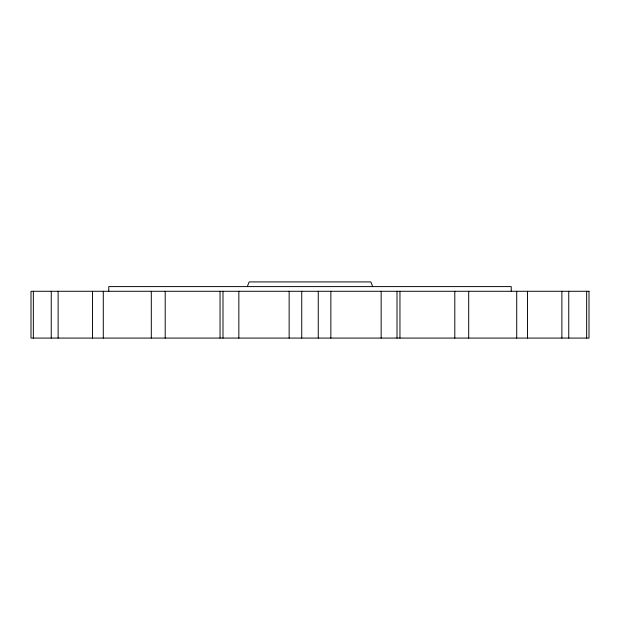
<?xml version="1.0" encoding="UTF-8"?>
<svg xmlns="http://www.w3.org/2000/svg" width="620" height="620" viewBox="0 0 620 620"><rect width="100%" height="100%" fill="white"/><g stroke="black" fill="none" stroke-linecap="round" stroke-linejoin="round"><path stroke-width="0.93" d="M247.396 286.332L249.162 281.922L370.838 281.922L372.604 286.332M586.652 291.276L586.652 338.078M568.749 291.276L568.749 338.078M561.883 291.276L561.883 338.078M527.535 291.276L527.535 338.078M516.716 291.276L516.716 338.078M511.244 291.276L511.244 286.603L108.756 286.603L108.756 291.276M468.697 291.276L468.697 338.078M454.801 291.276L454.801 338.078M399.954 291.276L399.954 338.078M397.002 291.276L397.002 338.078M381.153 291.276L381.153 338.078M330.855 291.276L330.855 338.078M318.262 291.276L318.262 338.078M301.738 291.276L301.738 338.078M289.145 291.276L289.145 338.078M238.847 291.276L238.847 338.078M222.999 291.276L222.999 338.078M220.046 291.276L220.046 338.078M165.199 291.276L165.199 338.078M151.303 291.276L151.303 338.078M103.284 291.276L103.284 338.078M92.465 291.276L92.465 338.078M58.117 291.276L58.117 338.078M51.251 291.276L51.251 338.078M33.348 291.276L33.348 338.078M589 291.276L31 291.276L31 338.078L589 338.078L589 291.276"/></g></svg>
